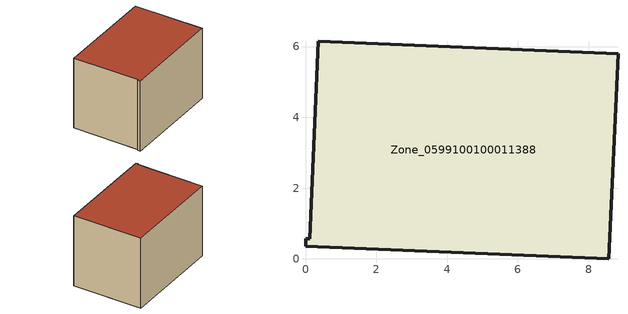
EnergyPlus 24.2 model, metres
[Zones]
Zone_0599100100011388
 floor ground (C_G): 0,0.36 0.01,0.57 0.12,0.56 0.36,6.16 8.83,5.79 8.56,0 z2.29
 wall outside (C_F): 0,0.36 8.56,0 8.83,5.79 0.36,6.16 0.12,0.56 0.01,0.57 0,0.36 z2.29:8.32
 roof outside (C_R): 0.01,0.57 0,0.36 8.56,0 8.83,5.79 0.36,6.16 0.12,0.56 z8.32
[BUILDING]
Pand.0599100100011388: North Axis=0; Terrain=City; Loads Convergence Tolerance Value=0.04; Temperature Convergence Tolerance Value=0.4; Solar Distribution=FullExterior; Maximum Number of Warmup Days=25; Minimum Number of Warmup Days=1
[Site:Location]
Rotterdam.The.Hague.AP_ZH_NLD Design_Conditions: Latitude=51.96; Longitude=4.45; Time Zone=1; Elevation=-4.5
[SITE:GROUNDTEMPERATURE:BUILDINGSURFACE]
18, 18, 18, 18, 18, 18, 18, 18, 18, 18, 18, 18
[MATERIAL] Thermal Absorptance=0.9; Solar Absorptance=0.7; Visible Absorptance=0.7
Name | Roughness | Thickness | Conductivity | Density | Specific Heat
G.TI.1946-1964 | MediumSmooth | 0.15 | 1 | 540 | 1210
F.TI.1946-1964 | Rough | 0.3 | 0.857143 | 1920 | 840
R.TI.1946-1964 | MediumRough | 0.2 | 0.277778 | 1500 | 1000
[CONSTRUCTION]
C_G: G.TI.1946-1964
C_F: F.TI.1946-1964
C_R: R.TI.1946-1964
[ZONE]
Zone_0599100100011388: Type=1; Multiplier=1; Ceiling Height=Autocalculate; Volume=Autocalculate; Floor Area=autocalculate; Part of Total Floor Area=Yes
[ZONEINFILTRATION:DESIGNFLOWRATE]
Infil_Zone_0599100100011388: Zone or ZoneList or Space or SpaceList=Zone_0599100100011388; Schedule=AlwaysOn; Design Flow Rate Calculation Method=Flow/Area; Flow Rate per Floor Area=0.003; Constant Term Coefficient=1; Temperature Term Coefficient=0; Velocity Term Coefficient=0; Velocity Squared Term Coefficient=0
[HVACTEMPLATE:ZONE:IDEALLOADSAIRSYSTEM]
Zone_0599100100011388: Maximum Heating Supply Air Temperature=50; Minimum Cooling Supply Air Temperature=13; Maximum Heating Supply Air Humidity Ratio=0.0156; Minimum Cooling Supply Air Humidity Ratio=0.0077; Heating Limit=NoLimit; Cooling Limit=NoLimit; Dehumidification Control Type=ConstantSensibleHeatRatio; Cooling Sensible Heat Ratio=0.7; Dehumidification Setpoint=60; Humidification Control Type=None; Humidification Setpoint=30; Outdoor Air Method=None; Outdoor Air Flow Rate per Person=0.00944; Outdoor Air Flow Rate per Zone Floor Area=0; Outdoor Air Flow Rate per Zone=0; Demand Controlled Ventilation Type=None; Outdoor Air Economizer Type=NoEconomizer; Heat Recovery Type=None; Sensible Heat Recovery Effectiveness=0.7; Latent Heat Recovery Effectiveness=0.65
[ZONECONTROL:THERMOSTAT]
ThermostatControl_Zone_0599100100011388: Zone or ZoneList=Zone_0599100100011388; Control Type Schedule=DualSetpointControlType; Control 1=Thermostat_Zone_0599100100011388; Temperature Difference Between Cutout And Setpoint=0
[THERMOSTATSETPOINT:DUALSETPOINT]
Thermostat_Zone_0599100100011388: Heating Setpoint Temperature Schedule=HeatingSetpoint_Zone_0599100100011388; Cooling Setpoint Temperature Schedule=CoolingSetpoint_Zone_0599100100011388
[SCHEDULE:COMPACT]
HeatingSetpoint_Zone_0599100100011388: Through: 12/31, For: AllDays, Until: 24:00, 21
CoolingSetpoint_Zone_0599100100011388: Through: 12/31, For: AllDays, Until: 24:00, 24
DualSetpointControlType: Through: 12/31, For: AllDays, Until: 24:00, 4
AlwaysOn: Through: 12/31, For: AllDays, Until: 24:00, 1
